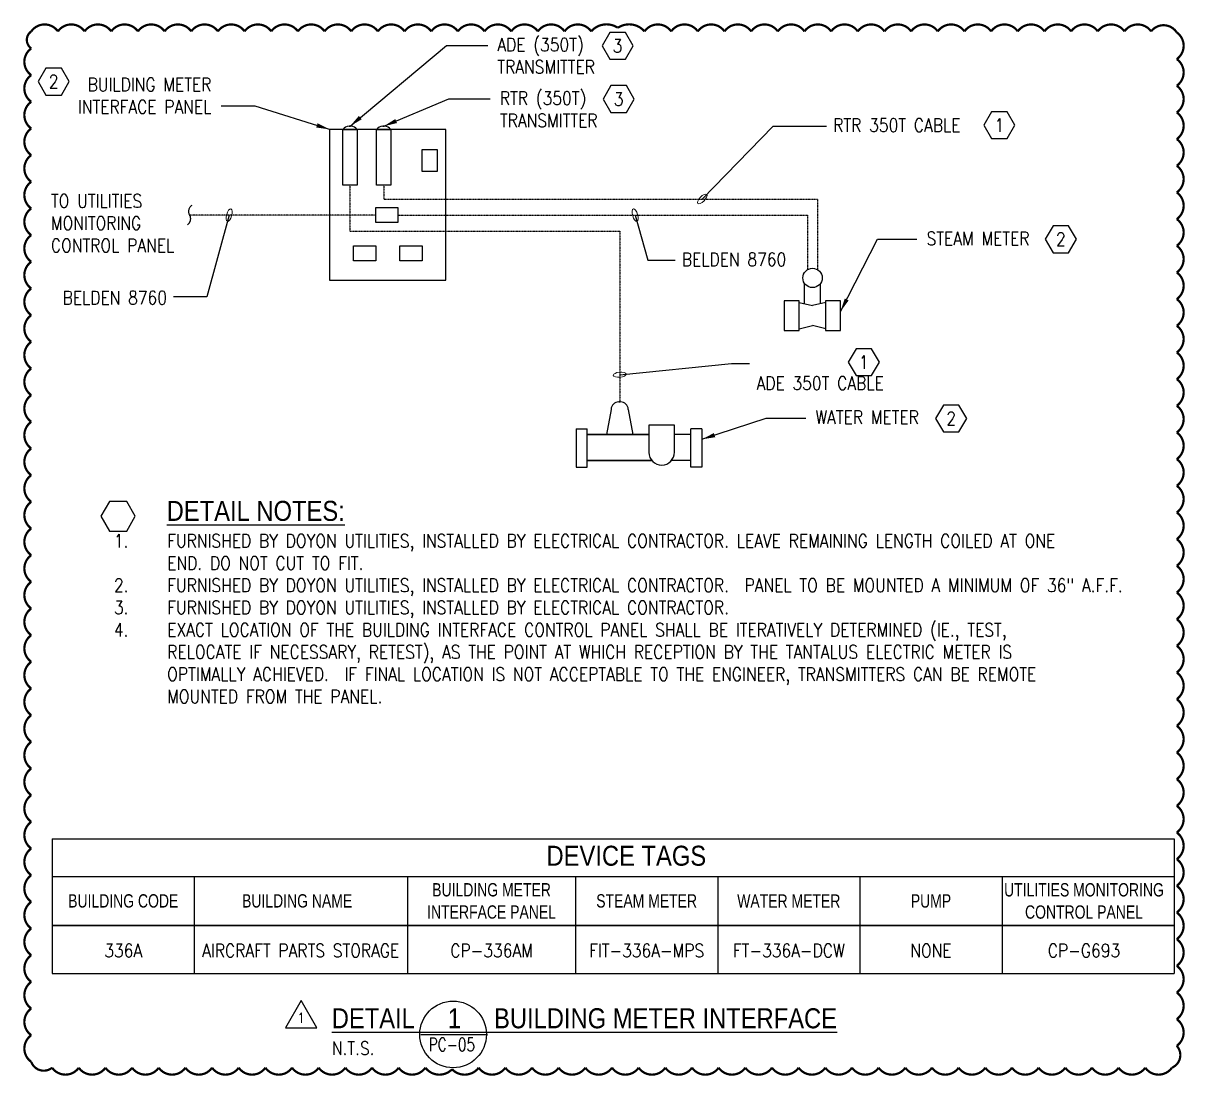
# Model space of a CAD drawing. Header units: inches. Extents: x 10198 to 13598, y 8611 to 9216.
# Drawn here: x 10198 to 10721, y 8742 to 9216 of the extents above; entities that cross this region are included whole.
import ezdxf
from ezdxf.enums import TextEntityAlignment as Align

# ---------------------------------------------------------------- set-up
doc = ezdxf.new("R2010")
doc.units = ezdxf.units.IN
doc.header["$LTSCALE"] = 0.1
doc.header["$MEASUREMENT"] = 0
doc.linetypes.add('CENTER', pattern=[2, 1.25, -0.25, 0.25, -0.25])
doc.layers.get('0').update_dxf_attribs({"lineweight": 18})
doc.layers.add('AMMENDMENT NO. 1', color=200, linetype='Continuous', lineweight=18)
for name, color, linetype in [('CEN', 20, 'CENTER'), ('DT-LTSO', 52, 'Continuous'), ('DT-TEXT', 141, 'Continuous'), ('DT-TEXT @ 48', 141, 'Continuous'), ('E-POWR-IDEN', 71, 'Continuous'), ('E-POWR-IDEN @ 48', 71, 'Continuous')]:
    doc.layers.add(name, color=color, linetype=linetype)
doc.styles.add('Note', font='romans.shx', dxfattribs={"width": 0.75})
doc.styles.add('RomanS', font='romans.shx', dxfattribs={"width": 0.85})
doc.dimstyles.new('FH_Arrow_Leader', dxfattribs={"dimscale": 96, "dimtxt": 0.09375, "dimasz": 0.125, "dimexe": 0.0625, "dimexo": 0.0625, "dimgap": 0.09, "dimtad": 0, "dimtih": 1, "dimtoh": 1, "dimdec": 4, "dimzin": 0, "dimdsep": 46, "dimlunit": 4, "dimtxsty": 'RomanS', "dimcen": 0.09, "dimadec": 0, "dimazin": 0, "dimtfac": 1, "dimtdec": 4, "dimtofl": 0, "dimtmove": 0, "dimatfit": 3, "dimfxl": 1, "dimtolj": 1, "dimtzin": 0, "dimarcsym": 0})
doc.dimstyles.new('FH_Ellipse_Leader', dxfattribs={"dimscale": 96, "dimtxt": 0.09375, "dimasz": 0.06, "dimexe": 0.1875, "dimexo": 0.0625, "dimgap": 0.0625, "dimtad": 1, "dimtoh": 1, "dimdec": 4, "dimlfac": 96, "dimrnd": 0.03125, "dimzin": 0, "dimdsep": 46, "dimlunit": 4, "dimtxsty": 'RomanS', "dimcen": 0.09375, "dimclrd": 256, "dimclre": 256, "dimclrt": 256, "dimadec": 0, "dimazin": 0, "dimtfac": 1, "dimtdec": 4, "dimtofl": 0, "dimtmove": 0, "dimatfit": 3, "dimldrblk": 'ELL', "dimfxl": 0.1875, "dimtolj": 1, "dimtzin": 0, "dimarcsym": 0})

# ---------------------------------------------------------------- blocks, each defined once
blk = doc.blocks.new('Hexagon')
at = {"color": 0, "linetype": 'ByBlock', "lineweight": -2}
blk.add_lwpolyline([(-0.09, -0.103), (-0.166, 0.029), (-0.319, 0.029), (-0.396, -0.103), (-0.319, -0.236), (-0.166, -0.236)], close=True, dxfattribs=at)
blk = doc.blocks.new('elecbrk')
for centre, start, end in [((-0.0185, -0.0117), 303.1964, 32.1801), ((0.0186, 0.0117), 122.1399, 212.1801)]:
    blk.add_arc(centre, 0.0219, start, end)
blk = doc.blocks.new('ELL')
blk.add_ellipse((0, 0), major_axis=(-1, 0), ratio=0.397545)
blk = doc.blocks.new('Anno_Hexagon')
at = {"color": 0, "linetype": 'ByBlock', "lineweight": -2}
blk.add_lwpolyline([(1.167, 0), (0.583, 1.01), (-0.583, 1.01), (-1.167, 0), (-0.583, -1.01), (0.583, -1.01)], close=True, dxfattribs=at)
at = {"color": 0, "linetype": 'ByBlock', "lineweight": -2, "style": 'Note', "width": 0.85}
blk.add_attdef('ID', text='', height=1, dxfattribs=at).set_placement((0, 0), align=Align.MIDDLE)
blk = doc.blocks.new('Anno_Revision_A')
at = {"color": 0, "linetype": 'ByBlock', "lineweight": -2}
blk.add_lwpolyline([(1.175, -0.678), (0, 1.357), (-1.175, -0.678)], close=True, dxfattribs=at)
at = {"color": 0, "linetype": 'ByBlock', "lineweight": -2, "style": 'RomanS'}
blk.add_attdef('REVISION', text='', height=0.75, dxfattribs=at).set_placement((0, 0.058), align=Align.MIDDLE)

msp = doc.modelspace()

# ---------------------------------------------------------------- linework, layer by layer
at = {"layer": 'AMMENDMENT NO. 1', "const_width": 1}
msp.add_lwpolyline([(10201.49533, 9212.25163, -0.52056705), (10213.49533, 9212.25163, -0.52056705), (10225.49533, 9212.25163, -0.52056705), (10237.49533, 9212.25163, -0.52056705), (10249.49533, 9212.25163, -0.52056705), (10261.49533, 9212.25163, -0.52056705), (10273.49533, 9212.25163, -0.52056705), (10285.49533, 9212.25163, -0.52056705), (10297.49533, 9212.25163, -0.52056705), (10309.49533, 9212.25163, -0.52056705), (10321.49533, 9212.25163, -0.52056705), (10333.49533, 9212.25163, -0.52056705), (10345.49533, 9212.25163, -0.52056705), (10357.49533, 9212.25163, -0.52056705), (10369.49533, 9212.25163, -0.52056705), (10381.49533, 9212.25163, -0.52056705), (10393.49533, 9212.25163, -0.52056705), (10405.49533, 9212.25163, -0.52056705), (10417.49533, 9212.25163, -0.52056705), (10429.49533, 9212.25163, -0.52056705), (10441.49533, 9212.25163, -0.52056705), (10453.49533, 9212.25163, -0.379222016), (10465.49533, 9213.8751, -0.379222016), (10477.49533, 9212.25163, -0.52056705), (10489.49533, 9212.25163, -0.52056705), (10501.49533, 9212.25163, -0.52056705), (10513.49533, 9212.25163, -0.52056705), (10525.49533, 9212.25163, -0.52056705), (10537.49533, 9212.25163, -0.52056705), (10549.49533, 9212.25163, -0.52056705), (10561.49533, 9212.25163, -0.52056705), (10573.49533, 9212.25163, -0.52056705), (10585.49533, 9212.25163, -0.52056705), (10597.49533, 9212.25163, -0.52056705), (10609.49533, 9212.25163, -0.52056705), (10621.49533, 9212.25163, -0.52056705), (10633.49533, 9212.25163, -0.52056705), (10645.49533, 9212.25163, -0.52056705), (10657.49533, 9212.25163, -0.52056705), (10669.49533, 9212.25163, -0.52056705), (10681.49533, 9212.25163, -0.52056705), (10693.49533, 9212.25163, -0.52056705), (10705.49533, 9212.25163, -0.52056705), (10717.02821, 9211.78451, -0.52056705), (10717.02821, 9199.78451, -0.52056705), (10717.02821, 9187.78451, -0.52056705), (10717.02821, 9175.78451, -0.52056705), (10717.02821, 9163.78451, -0.52056705), (10717.02821, 9151.78451, -0.52056705), (10717.02821, 9139.78451, -0.52056705), (10717.02821, 9127.78451, -0.52056705), (10717.02821, 9115.78451, -0.52056705), (10717.02821, 9103.78451, -0.52056705), (10717.02821, 9091.78451, -0.52056705), (10717.02821, 9079.78451, -0.52056705), (10717.02821, 9067.78451, -0.52056705), (10717.02821, 9055.78451, -0.52056705), (10717.02821, 9043.78451, -0.52056705), (10717.02821, 9031.78451, -0.52056705), (10717.02821, 9019.78451, -0.52056705), (10717.02821, 9007.78451, -0.52056705), (10717.02821, 8995.78451, -0.52056705), (10717.02821, 8983.78451, -0.52056705), (10717.02821, 8971.78451, -0.52056705), (10717.02821, 8959.78451, -0.52056705), (10717.02821, 8947.78451, -0.52056705), (10717.02821, 8935.78451, -0.52056705), (10717.02821, 8923.78451, -0.52056705), (10717.02821, 8911.78451, -0.52056705), (10717.02821, 8899.78451, -0.52056705), (10717.02821, 8887.78451, -0.52056705), (10717.02821, 8875.78451, -0.52056705), (10717.02821, 8863.78451, -0.52056705), (10717.02821, 8851.78451, -0.52056705), (10717.02821, 8839.78451, -0.52056705), (10717.02821, 8827.78451, -0.52056705), (10717.02821, 8815.78451, -0.52056705), (10717.02821, 8803.78451, -0.52056705), (10717.02821, 8791.78451, -0.52056705), (10717.02821, 8779.78451, -0.52056705), (10717.02821, 8767.78451, -0.52056705), (10717.02821, 8755.78451, -0.52056705), (10714.86605, 8745.94666, -0.52056705), (10702.86605, 8745.94666, -0.52056705), (10690.86605, 8745.94666, -0.52056705), (10678.86605, 8745.94666, -0.52056705), (10666.86605, 8745.94666, -0.52056705), (10654.86605, 8745.94666, -0.52056705), (10642.86605, 8745.94666, -0.52056705), (10630.86605, 8745.94666, -0.52056705), (10618.86605, 8745.94666, -0.52056705), (10606.86605, 8745.94666, -0.52056705), (10594.86605, 8745.94666, -0.52056705), (10582.86605, 8745.94666, -0.52056705), (10570.86605, 8745.94666, -0.52056705), (10558.86605, 8745.94666, -0.52056705), (10546.86605, 8745.94666, -0.52056705), (10534.86605, 8745.94666, -0.52056705), (10522.86605, 8745.94666, -0.52056705), (10510.86605, 8745.94666, -0.52056705), (10498.86605, 8745.94666, -0.52056705), (10486.86605, 8745.94666, -0.52056705), (10474.86605, 8745.94666, -0.52056705), (10462.86605, 8745.94666, -0.52056705), (10450.86605, 8745.94666, -0.52056705), (10438.86605, 8745.94666, -0.52056705), (10426.86605, 8745.94666, -0.52056705), (10414.86605, 8745.94666, -0.52056705), (10402.86605, 8745.94666, -0.4604416), (10390.86605, 8745.24092, -0.4604416), (10378.86605, 8745.94666, -0.52056705), (10366.86605, 8745.94666, -0.52056705), (10354.86605, 8745.94666, -0.52056705), (10342.86605, 8745.94666, -0.52056705), (10330.86605, 8745.94666, -0.52056705), (10318.86605, 8745.94666, -0.52056705), (10306.86605, 8745.94666, -0.52056705), (10294.86605, 8745.94666, -0.52056705), (10282.86605, 8745.94666, -0.52056705), (10270.86605, 8745.94666, -0.52056705), (10258.86605, 8745.94666, -0.52056705), (10246.86605, 8745.94666, -0.52056705), (10234.86605, 8745.94666, -0.52056705), (10222.86605, 8745.94666, -0.52056705), (10210.86605, 8745.94666, -0.52056705), (10201.49533, 8748.57593, -0.52056705), (10201.49533, 8760.57593, -0.52056705), (10201.49533, 8772.57593, -0.52056705), (10201.49533, 8784.57593, -0.52056705), (10201.49533, 8796.57593, -0.52056705), (10201.49533, 8808.57593, -0.52056705), (10201.49533, 8820.57593, -0.52056705), (10201.49533, 8832.57593, -0.52056705), (10201.49533, 8844.57593, -0.52056705), (10201.49533, 8856.57593, -0.52056705), (10201.49533, 8868.57593, -0.52056705), (10201.49533, 8880.57593, -0.52056705), (10201.49533, 8892.57593, -0.52056705), (10201.49533, 8904.57593, -0.52056705), (10201.49533, 8916.57593, -0.52056705), (10201.49533, 8928.57593, -0.52056705), (10201.49533, 8940.57593, -0.52056705), (10201.49533, 8952.57593, -0.52056705), (10201.49533, 8964.57593, -0.52056705), (10201.49533, 8976.57593, -0.52056705), (10201.49533, 8988.57593, -0.52056705), (10201.49533, 9000.57593, -0.52056705), (10201.49533, 9012.57593, -0.52056705), (10201.49533, 9024.57593, -0.52056705), (10201.49533, 9036.57593, -0.52056705), (10201.49533, 9048.57593, -0.52056705), (10201.49533, 9060.57593, -0.52056705), (10201.49533, 9072.57593, -0.52056705), (10201.49533, 9084.57593, -0.52056705), (10201.49533, 9096.57593, -0.52056705), (10201.49533, 9108.57593, -0.52056705), (10201.49533, 9120.57593, -0.52056705), (10201.49533, 9132.57593, -0.52056705), (10201.49533, 9144.57593, -0.52056705), (10201.49533, 9156.57593, -0.52056705), (10201.49533, 9168.57593, -0.52056705), (10201.49533, 9180.57593, -0.52056705), (10201.49533, 9192.57593, -0.52056705), (10201.49533, 9204.57593, -0.52056705)], format="xyb", close=True, dxfattribs=at)
at = {"layer": 'CEN'}
for p, q in [((10344.92144, 9143.05281), (10344.92144, 9122.39334)), ((10360.10873, 9143.05281), (10360.10873, 9136.81441)), ((10360.10873, 9136.81441), (10555.34621, 9136.81441)), ((10555.34621, 9136.81441), (10555.34621, 9105.05117)), ((10356.50455, 9129.60388), (10272.76319, 9129.60388)), ((10366.48618, 9129.60388), (10550.90176, 9129.60388)), ((10550.90176, 9129.60388), (10550.90176, 9105.05117)), ((10344.92144, 9122.39334), (10466.32275, 9122.39334)), ((10466.32275, 9122.39334), (10466.32275, 9045.5336))]:
    msp.add_line(p, q, dxfattribs=at)
at = {"layer": 'DT-LTSO'}
for p, q in [((10344.49694, 9169.59786), (10345.14752, 9169.59786)), ((10345.34594, 9169.59786), (10344.69536, 9169.59786)), ((10359.68423, 9169.59786), (10360.33481, 9169.59786)), ((10360.53323, 9169.59786), (10359.88265, 9169.59786)), ((10549.54247, 9089.70064), (10549.54247, 9098.85304)), ((10556.7055, 9089.70064), (10556.7055, 9098.85304)), ((10540.36661, 9090.98089), (10540.36661, 9077.73192)), ((10547.17329, 9090.98089), (10540.36661, 9090.98089)), ((10547.17329, 9077.73192), (10547.17329, 9090.98089)), ((10547.17329, 9090.26471), (10553.12399, 9088.84792)), ((10559.07468, 9090.26471), (10553.12399, 9088.84792)), ((10565.75367, 9090.98089), (10558.947, 9090.98089)), ((10558.947, 9090.98089), (10558.947, 9082.97242)), ((10565.75367, 9077.73192), (10565.75367, 9090.98089)), ((10558.947, 9082.97242), (10558.947, 9077.73192)), ((10540.36661, 9077.73192), (10547.17329, 9077.73192)), ((10547.17329, 9078.44809), (10553.12399, 9079.86488)), ((10559.07468, 9078.44809), (10553.12399, 9079.86488)), ((10558.947, 9077.73192), (10565.75367, 9077.73192)), ((10465.89825, 9045.5336), (10466.54883, 9045.5336)), ((10466.74725, 9045.5336), (10466.09667, 9045.5336)), ((10462.4646, 9042.15944), (10460.44052, 9030.93185)), ((10470.1809, 9042.15944), (10472.20498, 9030.93185)), ((10479.45433, 9035.02762), (10479.45458, 9022.80513)), ((10490.96939, 9035.02762), (10479.45433, 9035.02762)), ((10490.96939, 9022.91928), (10490.96939, 9035.02762)), ((10446.68693, 9033.40254), (10451.7439, 9033.40254)), ((10446.68693, 9033.40254), (10446.68693, 9016.1993)), ((10451.7439, 9016.1993), (10451.7439, 9033.40254)), ((10451.7439, 9030.93185), (10479.45442, 9030.93185)), ((10479.45442, 9030.93185), (10451.83763, 9030.93185)), ((10498.27584, 9030.93185), (10490.96939, 9030.93185)), ((10498.27584, 9016.1993), (10498.27584, 9033.40254)), ((10503.33281, 9033.40254), (10498.27584, 9033.40254)), ((10503.33281, 9033.40254), (10503.33281, 9016.1993)), ((10451.7439, 9019.16569), (10480.80786, 9019.16569)), ((10480.80786, 9019.16569), (10451.83763, 9019.16569)), ((10498.27584, 9019.16569), (10489.61586, 9019.16569)), ((10446.68693, 9016.1993), (10451.7439, 9016.1993)), ((10503.33281, 9016.1993), (10498.27584, 9016.1993))]:
    msp.add_line(p, q, dxfattribs=at)
for points in [[(10335.76664, 9100.24837), (10388.022, 9100.24837), (10388.022, 9168.15245), (10335.76664, 9168.15245)], [(10341.71739, 9168.15245), (10348.12549, 9168.15245), (10348.12549, 9143.05281), (10341.71739, 9143.05281)], [(10356.90468, 9168.15245), (10363.31278, 9168.15245), (10363.31278, 9143.05281), (10356.90468, 9143.05281)], [(10377.35189, 9149.15748), (10377.35189, 9159.13911), (10384.12722, 9159.13911), (10384.12722, 9149.15748)], [(10356.50455, 9132.99154), (10366.48618, 9132.99154), (10366.48618, 9126.21621), (10356.50455, 9126.21621)], [(10346.52292, 9115.79376), (10356.50455, 9115.79376), (10356.50455, 9109.01843), (10346.52292, 9109.01843)], [(10367.43543, 9115.79376), (10377.41706, 9115.79376), (10377.41706, 9109.01843), (10367.43543, 9109.01843)]]:
    msp.add_lwpolyline(points, close=True, dxfattribs=at)
msp.add_circle((10553.12399, 9101.31571), 4.34649, dxfattribs=at)
for centre, radius, start, end in [((10344.53992, 9166.11995), 3.47817, 90.7079495, 144.2424598), ((10345.30296, 9166.11995), 3.47817, 35.7575402, 89.2920505), ((10359.72721, 9166.11995), 3.47817, 90.7079495, 144.2424598), ((10360.49025, 9166.11995), 3.47817, 35.7575402, 89.2920505), ((10465.94123, 9042.05569), 3.47817, 90.7079495, 178.2906487), ((10466.70427, 9042.05569), 3.47817, 1.7093513, 89.2920505), ((10485.21186, 9022.87459), 5.7577, 180.6912106, 0.4447386)]:
    msp.add_arc(centre, radius, start, end, dxfattribs=at)
at = {"layer": 'DT-TEXT'}
for p, q in [((10210.88937, 8848.95345), (10715.81384, 8848.95345)), ((10210.88937, 8848.95345), (10210.88937, 8788.37619)), ((10715.81384, 8848.95345), (10715.81384, 8788.37619)), ((10210.88937, 8831.94062), (10715.81384, 8831.94062)), ((10274.87337, 8831.94062), (10274.87337, 8788.37619)), ((10370.84937, 8831.94062), (10370.84937, 8809.99528)), ((10446.46169, 8831.94062), (10446.46169, 8809.99528)), ((10510.44569, 8831.94062), (10510.44569, 8809.99528)), ((10574.42969, 8831.94062), (10574.42969, 8788.37619)), ((10638.41369, 8831.94062), (10638.41369, 8788.37619)), ((10370.84937, 8809.95028), (10370.84937, 8788.37619)), ((10446.46169, 8809.95028), (10446.46169, 8788.37619)), ((10510.44569, 8809.95028), (10510.44569, 8788.37619)), ((10210.88937, 8788.37619), (10715.81384, 8788.37619)), ((10376.77265, 8760.93649), (10406.79575, 8760.93649))]:
    msp.add_line(p, q, dxfattribs=at)
at = {"layer": 'DT-TEXT', "lineweight": 30}
msp.add_line((10210.88937, 8809.95028), (10715.81384, 8809.95028), dxfattribs=at)
at = {"layer": 'DT-TEXT'}
msp.add_circle((10391.34174, 8760.93649), 15, dxfattribs=at)

# ---------------------------------------------------------------- block references
at = {"layer": 'CEN', "xscale": 143.9639999996871, "yscale": 143.9640000015497, "zscale": 143.964, "rotation": 180}
msp.add_blockref('elecbrk', (10272.76319, 9129.60388), dxfattribs=at)
at = {"layer": 'E-POWR-IDEN', "xscale": 6, "yscale": 6, "zscale": 6}
msp.add_blockref('Anno_Revision_A', (10322.95528, 8767.97566), dxfattribs=at).add_auto_attribs({'REVISION': '1'})
at = {"layer": 'E-POWR-IDEN @ 48', "zscale": 5.998500000000001}
for p, xscale, yscale, values in [((10465.36772, 9205.76318), 5.998499998822808, 5.998500004410744, {'ID': '3'}), ((10211.55243, 9189.67946), 5.998499998822808, 5.998500004410744, {'ID': '2'}), ((10465.86355, 9181.82351), 5.998499998822808, 5.998500004410744, {'ID': '3'}), ((10637.22719, 9170.05843), 5.998499998822808, 5.998500004410744, {'ID': '1'}), ((10664.87987, 9118.72429), 5.998499998822808, 5.998500004410744, {'ID': '2'}), ((10576.19457, 9063.40945), 5.998500000685453, 5.998499996960163, {'ID': '1'}), ((10615.52107, 9038.07786), 5.998499998822808, 5.998500004410744, {'ID': '2'})]:
    msp.add_blockref('Anno_Hexagon', p, dxfattribs=dict(at, xscale=xscale, yscale=yscale)).add_auto_attribs(values)
at = {"layer": 'E-POWR-IDEN @ 48', "xscale": 50.37480315007269, "yscale": 50.37480315566063, "zscale": 50.37480315000001}
msp.add_blockref('Hexagon', (10252.80178, 8999.27767), dxfattribs=at)

# ---------------------------------------------------------------- texts
at = {"layer": 'DT-TEXT', "insert": (10336.72844, 8772.68052), "char_height": 4.5, "width": 24192, "attachment_point": 1, "style": 'RomanS'}
msp.add_mtext('\\A1;{\\fArial|b0|i0|c0|p34;\\H2x;\\LDETAIL     1     BUILDING METER INTERFACE\\P\\Fromans|c0;\\H0.66667x;\\lN.T.S.\\P} ', dxfattribs=at)
at = {"layer": 'DT-TEXT @ 48', "style": 'RomanS'}
for s, insert, char_height, width, attachment_point in [('{\\fArial|b0|i0|c0|p34;DEVICE TAGS}', (10469.31566, 8841.26037), 9, 395.5323163, 5), ('{\\fArial|b0|i0|c0|p34;\\W0.75;BUILDING METER INTERFACE PANEL}', (10408.65553, 8820.96795), 5.9985, 75.6123163, 5), ('{\\fArial|b0|i0|c0|p34;\\W0.75;UTILITIES MONITORING CONTROL PANEL}', (10675.29574, 8820.94545), 5.9985, 95.976, 5), ('{\\fArial|b0|i0|c0|p34;\\W0.75;BUILDING CODE}', (10242.88137, 8820.96795), 5.9985, 63.984, 5), ('{\\fArial|b0|i0|c0|p34;\\W0.75;BUILDING NAME}', (10321.15206, 8820.96795), 5.9985, 95.976, 5), ('{\\fArial|b0|i0|c0|p34;\\W0.75;STEAM METER}', (10478.45369, 8820.96795), 5.9985, 63.984, 5), ('{\\fArial|b0|i0|c0|p34;\\W0.75;WATER METER}', (10542.43769, 8820.94545), 5.9985, 63.984, 5), ('{\\fArial|b0|i0|c0|p34;\\W0.75;PUMP}', (10606.42169, 8820.94545), 5.9985, 63.984, 5), ('336A', (10242.88137, 8798.6312), 5.9985, 63.984, 5), ('AIRCRAFT PARTS STORAGE', (10322.76376, 8798.6312), 5.9985, 93.9040817, 5), ('CP-336AM', (10408.65553, 8798.6312), 5.9985, 75.6123163, 5), ('FIT-336A-MPS', (10478.45369, 8798.6312), 5.9985, 63.984, 5), ('FT-336A-DCW', (10542.43769, 8798.6312), 5.9985, 63.984, 5), ('NONE', (10606.42169, 8798.6312), 5.9985, 63.984, 5), ('CP-G693', (10675.29574, 8798.6312), 5.9985, 95.976, 5), ('\\pi3.5794;{\\W0.75;PC-05}', (10376.77265, 8759.36375), 6.0002995, 28.8027741, 1)]:
    msp.add_mtext(s, dxfattribs=dict(at, insert=insert, char_height=char_height, width=width, attachment_point=attachment_point))
at = {"layer": 'E-POWR-IDEN @ 48', "style": 'RomanS'}
for s, insert, char_height, width, attachment_point in [('\\A1;ADE (350T)\\PTRANSMITTER', (10411.24641, 9209.27691), 5.9985, 86.8633171, 1), ('\\A1;{\\H0.66667x;BUILDING METER INTERFACE PANEL}', (10282.57094, 9175.30551), 8.99775, 69.0241121, 9), ('\\A1;RTR (350T)\\PTRANSMITTER', (10412.41528, 9185.20635), 5.9985, 86.8633171, 1), ('\\A1;RTR 350T CABLE', (10562.44303, 9173.0484), 5.9985, 86.8633171, 1), ('TO UTILITIES MONITORING CONTROL PANEL', (10210.32972, 9138.93694), 5.9985, 78.3662268, 1), ('\\A1;STEAM METER', (10604.43952, 9122.07455), 5.9985, 86.8633171, 1), ('\\A1;BELDEN 8760', (10494.30597, 9112.66399), 5.9985, 86.8633171, 1), ('\\A1;ADE 350T CABLE', (10527.91754, 9050.95599), 5.9985, 57.5534064, 7), ('\\A1;WATER METER', (10554.40807, 9041.60773), 5.9985, 86.8633171, 1), ('\\A1;\\pt23.988;{\\fArial|b0|i0|c0|p34;\\H0.75038x;        \\LDETAIL NOTES:\\P\\pi-23.988,l23.988;\\Fromans|c0;\\H0.6665x;\\l1.^IFURNISHED BY DOYON UTILITIES, INSTALLED BY ELECTRICAL CONTRACTOR. LEAVE REMAINING LENGTH COILED AT ONE END. DO NOT CUT TO FIT.\\P2.^IFURNISHED BY DOYON UTILITIES, INSTALLED BY ELECTRICAL CONTRACTOR.  PANEL TO BE MOUNTED A MINIMUM OF 36" A.F.F.\\P3.^IFURNISHED BY DOYON UTILITIES, INSTALLED BY ELECTRICAL CONTRACTOR.\\P4.^IEXACT LOCATION OF THE BUILDING INTERFACE CONTROL PANEL SHALL BE ITERATIVELY DETERMINED (IE., TEST, RELOCATE IF NECESSARY, RETEST), AS THE POINT AT WHICH RECEPTION BY THE TANTALUS ELECTRIC METER IS OPTIMALLY ACHIEVED.  IF FINAL LOCATION IS NOT ACCEPTABLE TO THE ENGINEER, TRANSMITTERS CAN BE REMOTE MOUNTED FROM THE PANEL.}', (10238.68404, 9001.00274), 11.99400075, 435.9804855, 1)]:
    msp.add_mtext(s, dxfattribs=dict(at, insert=insert, char_height=char_height, width=width, attachment_point=attachment_point))
at = {"layer": 'E-POWR-IDEN @ 48', "insert": (10262.55802, 9089.43277), "char_height": 8.99775, "attachment_point": 9, "style": 'RomanS'}
msp.add_mtext('\\A1;{\\H0.66667x;BELDEN 8760}', dxfattribs=at)

# ---------------------------------------------------------------- leaders
at = {"layer": 'E-POWR-IDEN @ 48', "annotation_type": 0, "has_hookline": 1}
for points, dimstyle, override, hookline_direction, text_width in [([(10344.97157, 9169.59786), (10388.30849, 9205.90275), (10406.92641, 9205.90275)], 'FH_Arrow_Leader', {"dimscale": 48, "dimgap": 0.09, "dimtad": 0}, 0, 47.8309), ([(10360.15886, 9169.59786), (10389.47736, 9181.83219), (10408.09528, 9181.83219)], 'FH_Arrow_Leader', {"dimscale": 48, "dimgap": 0.09, "dimtad": 0}, 0, 47.8309), ([(10335.76664, 9168.15245), (10302.32552, 9178.67966), (10286.89094, 9178.67966)], 'FH_Arrow_Leader', {"dimscale": 48, "dimgap": 0.09, "dimtad": 0}, 1, 61.9134), ([(10503.45055, 9136.81441), (10535.40488, 9169.67424), (10559.44303, 9169.67424)], 'FH_Ellipse_Leader', {"dimscale": 48, "dimgap": 0.0625, "dimtad": 0}, 0, 64.58385), ([(10290.55706, 9129.56988), (10280.44524, 9092.80693), (10265.55802, 9092.80693)], 'FH_Ellipse_Leader', {"dimscale": 48, "dimgap": 0.0625, "dimtad": 0}, 1, 51.7159), ([(10473.28128, 9129.60388), (10479.0333, 9109.28984), (10491.30597, 9109.28984)], 'FH_Ellipse_Leader', {"dimscale": 48, "dimgap": 0.0625, "dimtad": 0}, 0, 51.71564), ([(10565.75367, 9086.28625), (10582.33183, 9118.70039), (10600.11952, 9118.70039)], 'FH_Arrow_Leader', {"dimscale": 48, "dimgap": 0.09, "dimtad": 0}, 0, 51.23005), ([(10466.32275, 9057.7704), (10516.5998, 9062.87413), (10524.68446, 9062.87413)], 'FH_Ellipse_Leader', {"dimscale": 48, "dimgap": 0.0625, "dimtad": 0}, 0, 37.14785), ([(10503.33281, 9028.7079), (10532.30038, 9038.23358), (10550.08807, 9038.23358)], 'FH_Arrow_Leader', {"dimscale": 48, "dimgap": 0.09, "dimtad": 0}, 0, 51.71564)]:
    msp.add_leader(points, dimstyle=dimstyle, override=override, dxfattribs=dict(at, hookline_direction=hookline_direction, text_width=text_width))

doc.saveas('drawing.dxf')
